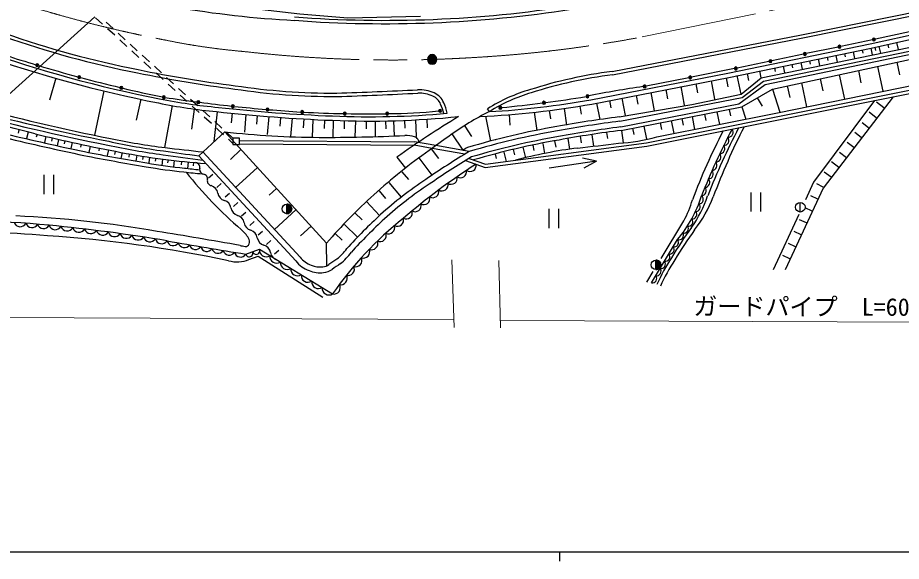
# Model space of a CAD drawing. Units: millimetres, scale not verified. Extents: x 40000 to 680000, y 20000 to 380000.
# Drawn here: x 211697 to 303508, y 204000 to 260420 of the extents above; entities that cross this region are included whole.
import ezdxf
from ezdxf.enums import TextEntityAlignment as Align

# ---------------------------------------------------------------- set-up
doc = ezdxf.new("R2010")
doc.units = ezdxf.units.MM
doc.header["$LTSCALE"] = 1000
doc.linetypes.add('CHAIN', pattern=[18.5, 12, -1.5, 3.5, -1.5])
for name, color, linetype, lineweight in [('M-BGD', 7, 'Continuous', 25), ('M-BMK', 2, 'CHAIN', 13), ('M-BMK-SRVR', 3, 'Continuous', 25), ('M-STR-HTXT', 7, 'Continuous', 13), ('M-TTL-BAND', 7, 'Continuous', 25)]:
    doc.layers.add(name, color=color, linetype=linetype, lineweight=lineweight)
doc.styles.add('ＭＳ ゴシック', font='')
doc.styles.get('ＭＳ ゴシック').set_extended_font_data('MS Gothic')

msp = doc.modelspace()

# ---------------------------------------------------------------- hatches: boundary and pattern name
at = {"layer": 'M-BGD'}
for points in [[(300812, 258157, 1), (300512, 258157, 0.41421), (300662, 258007, 0.41421)], [(297225, 257408, 1), (296925, 257408, 0.41421), (297075, 257258, 0.41421)], [(293638, 256659, 1), (293338, 256659, 0.41421), (293488, 256509, 0.41421)], [(213885, 255497, 1), (213585, 255497, 0.41421), (213735, 255347, 0.41421)], [(286464, 255161, 0.41422), (286314, 255311, 0.41422), (286164, 255161, 0.41422), (286314, 255011, 0.41422)], [(290051, 255910, 1), (289751, 255910, 0.41421), (289901, 255760, 0.41421)], [(218233, 254250, 1), (217933, 254250, 0.41421), (218083, 254100, 0.41421)], [(281727, 254222, 0.41422), (281577, 254372, 0.41422), (281427, 254222, 0.41422), (281577, 254072, 0.41422)], [(276990, 253282, 0.41422), (276840, 253432, 0.41422), (276690, 253282, 0.41421), (276840, 253132, 0.41421)], [(222618, 253138, 1), (222318, 253138, 0.41421), (222468, 252988, 0.41421)], [(227034, 252161, 1), (226734, 252161, 0.41421), (226884, 252011, 0.41421)], [(230616, 251656, 1), (230316, 251656, 0.41421), (230466, 251506, 0.41421)], [(266530, 251594, 1), (266230, 251594, 0.41421), (266380, 251444, 0.41421)], [(271047, 252262, 0.41421), (270897, 252412, 0.41421), (270747, 252262, 1)], [(234208, 251231, 1), (233908, 251231, 0.41421), (234058, 251081, 0.41421)], [(237808, 250886, 1), (237508, 250886, 0.41421), (237658, 250736, 0.41421)], [(241415, 250622, 0.41421), (241265, 250772, 0.41421), (241115, 250622, 1)], [(255731, 250752, 1), (255431, 250752, 0.41421), (255581, 250602, 0.41421)], [(261994, 251080, 1), (261694, 251080, 0.41421), (261844, 250930, 0.41421)], [(245827, 250463, 1), (245527, 250463, 0.41421), (245677, 250313, 0.41421)], [(250241, 250460, 1), (249941, 250460, 0.41421), (250091, 250310, 0.41421)], [(239665, 241077), (239665, 240077, 0.41422), (240165, 240577, 0.41422)], [(278013, 235271), (278013, 234271, 0.41422), (278513, 234771, 0.41422)]]:
    msp.add_hatch(color=256, dxfattribs=at).paths.add_polyline_path(points)
at = {"layer": 'M-BMK-SRVR'}
msp.add_hatch(color=256, dxfattribs=at).paths.add_polyline_path([(255262, 256088, 1), (254262, 256088, 1)])

# ---------------------------------------------------------------- linework, layer by layer
at = {"layer": 'M-BGD'}
for p, q in [((293149, 258643), (317221, 263503)), ((293101, 258303), (317297, 263161)), ((220522, 259739), (219783, 260413)), ((221617, 259281), (220878, 259956)), ((300285, 257703), (312498, 260393)), ((300379, 257262), (312593, 259953)), ((221778, 258593), (221039, 259267)), ((304371, 258945), (300808, 258188)), ((222872, 258135), (222134, 258810)), ((223033, 257447), (222295, 258121)), ((273450, 254833), (293149, 258643)), ((273506, 254487), (293101, 258303)), ((300515, 258126), (297222, 257438)), ((224128, 256990), (223389, 257664)), ((285484, 254669), (300285, 257703)), ((285572, 254228), (300379, 257262)), ((296928, 257377), (293635, 256689)), ((300334, 257253), (300475, 256566)), ((300334, 257253), (300483, 256567)), ((300757, 257344), (300832, 257000)), ((301179, 257436), (301330, 256742)), ((302094, 257635), (302170, 257283)), ((303008, 257834), (303164, 257120)), ((224289, 256301), (223550, 256975)), ((225384, 255844), (224645, 256518)), ((289345, 253494), (305776, 256895)), ((293341, 256628), (290047, 255940)), ((290106, 253012), (306073, 256440)), ((295788, 256321), (295859, 255975)), ((296698, 256508), (296840, 255816)), ((297608, 256694), (297678, 256349)), ((298517, 256880), (298659, 256191)), ((299426, 257066), (299496, 256722)), ((225545, 255155), (224806, 255829)), ((226639, 254698), (225901, 255372)), ((289754, 255879), (286460, 255192)), ((291229, 255387), (291372, 254689)), ((292141, 255574), (292213, 255225)), ((293054, 255761), (293197, 255065)), ((293966, 255948), (294037, 255600)), ((294877, 256134), (295019, 255441)), ((301028, 255357), (301578, 252788)), ((303031, 255787), (303307, 254498)), ((226800, 254009), (226062, 254683)), ((271258, 251897), (285484, 254669)), ((286166, 255132), (281724, 254251)), ((286854, 252491), (286460, 254410)), ((287662, 253908), (287514, 254626)), ((288947, 254189), (288804, 254890)), ((290315, 255200), (290387, 254850)), ((297057, 254504), (297597, 251978)), ((299043, 254931), (299313, 253666)), ((215652, 254127), (215004, 251843)), ((227895, 253552), (227156, 254226)), ((228056, 252863), (227317, 253537)), ((271340, 251454), (285572, 254228)), ((281430, 254192), (276987, 253311)), ((282159, 253571), (282346, 252614)), ((283735, 253880), (284110, 251967)), ((285311, 254189), (285498, 253233)), ((286635, 251479), (289345, 253494)), ((290632, 250551), (305067, 253499)), ((293119, 253659), (293651, 251174)), ((295088, 254082), (295354, 252839)), ((220654, 252813), (219688, 248226)), ((229151, 252406), (228412, 253080)), ((277469, 252653), (277840, 250759)), ((279025, 252958), (279212, 252005)), ((280582, 253263), (280957, 251346)), ((281727, 251423), (286854, 252491)), ((286935, 251162), (290106, 253012)), ((290106, 253012), (290882, 250603)), ((291652, 253344), (291913, 252121)), ((224477, 251947), (224025, 249801)), ((229312, 251717), (228573, 252391)), ((230406, 251260), (229668, 251934)), ((273373, 251051), (273223, 251821)), ((273468, 251870), (273468, 251869)), ((274266, 249670), (286954, 252152)), ((274454, 252063), (274804, 250276)), ((275962, 252358), (276142, 251438)), ((288539, 252098), (289046, 251222)), ((301683, 251058), (300938, 251637)), ((227003, 246937), (227777, 251292)), ((229804, 248853), (230083, 250933)), ((230567, 250571), (229829, 251245)), ((231662, 250114), (230924, 250788)), ((232107, 247559), (232453, 250665)), ((260713, 250668), (260526, 250963)), ((266909, 250782), (267041, 249912)), ((268468, 250993), (268728, 249275)), ((270292, 250397), (270152, 251252)), ((272220, 249855), (271888, 251561)), ((274195, 250116), (281727, 251423)), ((274360, 249077), (286635, 251479)), ((274416, 248721), (286935, 251162)), ((284341, 250656), (284599, 249336)), ((285617, 250905), (285745, 250249)), ((286935, 251162), (287339, 249892)), ((231823, 249425), (231084, 250099)), ((233906, 249506), (234007, 250499)), ((235390, 250364), (235247, 248525)), ((236584, 250257), (236515, 249366)), ((237779, 250158), (237635, 248306)), ((238991, 250067), (238921, 249164)), ((240204, 249985), (240057, 248087)), ((241434, 249911), (241363, 249006)), ((242319, 248008), (242413, 249858)), ((243573, 249803), (243552, 248933)), ((244482, 249766), (244440, 248031)), ((245631, 249727), (245611, 248901)), ((251896, 249764), (251932, 248943)), ((253034, 249816), (253109, 248079)), ((254209, 249885), (254247, 249004)), ((260310, 250195), (260818, 247614)), ((262869, 249274), (262783, 250358)), ((265346, 250599), (265632, 248706)), ((278108, 248044), (290632, 250551)), ((279907, 248404), (279646, 249740)), ((280872, 249273), (280739, 249954)), ((281773, 250155), (282034, 248817)), ((283057, 250406), (283187, 249741)), ((287147, 249854), (287148, 249851)), ((287594, 249943), (287595, 249942)), ((300883, 250043), (300161, 250604)), ((232918, 248968), (232179, 249642)), ((233079, 248279), (232340, 248954)), ((246780, 249701), (246740, 248027)), ((247908, 249691), (247889, 248876)), ((248891, 248079), (248879, 249692)), ((249897, 249705), (249933, 248891)), ((250758, 249725), (250826, 248148)), ((258167, 249164), (258837, 248094)), ((275592, 248950), (275721, 248288)), ((276760, 249178), (277028, 247805)), ((278468, 249511), (278601, 248830)), ((300110, 249006), (299454, 249516)), ((211832, 248786), (211748, 248441)), ((212775, 248551), (212611, 247871)), ((213705, 248319), (213628, 248003)), ((214637, 248098), (214481, 247451)), ((215238, 247616), (215313, 247940)), ((230510, 246086), (233204, 248571)), ((243792, 237015), (233204, 248571)), ((234065, 247921), (233435, 248496)), ((257985, 246674), (256840, 248349)), ((269074, 246782), (268876, 247891)), ((270280, 247449), (270171, 248113)), ((271339, 248266), (271515, 247078)), ((272882, 248494), (272974, 247872)), ((274424, 248722), (274614, 247439)), ((299338, 247969), (298660, 248496)), ((215834, 247125), (215984, 247787)), ((216570, 247314), (216642, 247639)), ((217358, 247480), (217225, 246836)), ((218293, 247278), (218229, 246970)), ((219229, 247080), (219097, 246440)), ((234065, 247380), (233596, 247808)), ((234744, 247686), (252925, 247542)), ((234744, 247336), (252890, 247192)), ((254760, 246858), (252890, 247192)), ((255145, 247145), (252925, 247542)), ((253269, 247812), (253389, 247528)), ((258619, 246524), (255145, 247145)), ((261293, 247738), (261312, 247708)), ((264173, 246979), (264452, 245889)), ((265208, 247178), (265315, 246622)), ((266244, 247378), (266445, 246330)), ((267635, 246996), (267519, 247648)), ((298563, 246935), (297866, 247477)), ((220180, 246884), (220121, 246593)), ((221133, 246693), (221012, 246106)), ((221806, 246220), (221870, 246549)), ((222460, 245802), (222576, 246413)), ((223274, 245950), (223332, 246274)), ((224004, 245533), (224106, 246140)), ((230510, 246086), (240580, 235168)), ((230951, 246493), (241037, 235559)), ((233796, 245716), (234896, 246724)), ((255463, 245803), (254702, 246815)), ((258159, 246251), (254760, 246858)), ((254765, 246858), (254765, 246857)), ((261317, 246247), (261428, 245813)), ((262200, 246473), (262450, 245499)), ((263186, 246726), (263321, 246200)), ((297798, 245892), (297097, 246437)), ((224710, 245691), (224764, 246033)), ((225404, 245934), (225315, 245354)), ((226034, 245517), (226079, 245837)), ((226693, 245094), (226778, 245742)), ((227315, 245345), (227355, 245669)), ((227946, 245598), (227888, 244944)), ((228733, 245165), (228768, 245509)), ((229382, 244772), (229445, 245442)), ((229964, 245042), (229994, 245392)), ((251104, 245956), (251993, 244816)), ((254747, 244065), (253418, 245890)), ((271845, 245513), (266917, 244816)), ((271845, 245513), (270377, 245824)), ((271845, 245513), (270521, 244808)), ((297004, 244872), (296264, 245448)), ((234306, 242752), (236605, 244859)), ((251617, 244433), (252303, 243611)), ((296211, 243852), (295501, 244404)), ((214429, 244097), (214429, 242097)), ((215429, 244097), (215429, 242097)), ((231533, 243792), (231986, 244185)), ((250269, 243308), (251544, 241779)), ((232391, 242805), (232844, 243199)), ((237813, 241992), (238584, 242699)), ((249254, 242461), (249915, 241668)), ((294711, 243205), (295348, 242870)), ((233248, 241819), (233701, 242213)), ((287886, 242294), (287886, 240294)), ((288886, 242294), (288886, 240294)), ((294834, 241593), (294111, 241933)), ((234106, 240833), (234559, 241227)), ((239665, 240077), (239665, 241077)), ((239665, 240577), (239666, 240577)), ((249306, 239892), (247950, 241346)), ((266899, 240572), (266899, 238572)), ((267899, 240572), (267899, 238572)), ((293005, 240251), (293005, 241251)), ((293005, 240751), (293005, 240752)), ((294251, 240354), (293528, 240694)), ((234963, 239847), (235416, 240240)), ((240610, 240488), (238381, 238446)), ((247476, 239434), (246737, 240180)), ((292852, 239996), (290206, 234262)), ((235821, 238860), (236274, 239254)), ((242186, 238768), (241099, 237773)), ((245641, 238965), (246998, 237634)), ((278556, 235433), (280915, 239346)), ((293668, 239115), (292945, 239455)), ((236678, 237874), (237131, 238268)), ((244701, 238007), (245404, 237317)), ((293085, 237876), (292362, 238217)), ((237536, 236888), (237989, 237282)), ((243761, 237049), (243793, 237017)), ((243761, 237049), (243781, 234661)), ((277538, 232890), (280267, 237397)), ((292502, 236637), (291779, 236978)), ((235388, 235881), (236815, 236381)), ((236815, 236381), (244419, 231756)), ((238393, 235902), (238846, 236295)), ((235730, 235328), (236686, 235661)), ((236686, 235661), (243388, 231408)), ((278013, 234271), (278013, 235271)), ((291919, 235398), (291196, 235739)), ((278013, 234771), (278014, 234772)), ((277067, 232962), (277733, 234066))]:
    msp.add_line(p, q, dxfattribs=at)
for points in [[(215589, 265411), (228752, 262222), (241007, 260817), (245987, 260404), (253566, 260574)], [(286854, 252491), (288947, 254189), (305630, 257588), (317002, 260011), (318263, 260219)], [(286954, 252152), (289198, 253822), (305704, 257237), (318320, 259938)], [(258218, 245586), (260277, 244859), (277072, 247074), (316681, 255020), (318129, 255246), (319577, 255347), (322030, 255029)], [(258607, 245820), (260314, 245217), (277014, 247419), (316620, 255365), (318090, 255594), (319587, 255698), (321433, 255459)], [(302655, 252206), (295400, 242735), (291435, 234238)], [(300704, 251815), (294394, 243339), (293545, 241500)]]:
    msp.add_lwpolyline(points, dxfattribs=at)
for points in [[(300812, 258157, 1), (300512, 258157, 0.41421), (300662, 258007, 0.41421)], [(297225, 257408, 1), (296925, 257408, 0.41421), (297075, 257258, 0.41421)], [(293638, 256659, 1), (293338, 256659, 0.41421), (293488, 256509, 0.41421)], [(213885, 255497, 1), (213585, 255497, 0.41421), (213735, 255347, 0.41421)], [(286464, 255161, 0.41422), (286314, 255311, 0.41422), (286164, 255161, 0.41422), (286314, 255011, 0.41422)], [(290051, 255910, 1), (289751, 255910, 0.41421), (289901, 255760, 0.41421)], [(218233, 254250, 1), (217933, 254250, 0.41421), (218083, 254100, 0.41421)], [(281727, 254222, 0.41422), (281577, 254372, 0.41422), (281427, 254222, 0.41422), (281577, 254072, 0.41422)], [(276990, 253282, 0.41422), (276840, 253432, 0.41422), (276690, 253282, 0.41421), (276840, 253132, 0.41421)], [(222618, 253138, 1), (222318, 253138, 0.41421), (222468, 252988, 0.41421)], [(227034, 252161, 1), (226734, 252161, 0.41421), (226884, 252011, 0.41421)], [(230616, 251656, 1), (230316, 251656, 0.41421), (230466, 251506, 0.41421)], [(266530, 251594, 1), (266230, 251594, 0.41421), (266380, 251444, 0.41421)], [(271047, 252262, 0.41421), (270897, 252412, 0.41421), (270747, 252262, 1)], [(234208, 251231, 1), (233908, 251231, 0.41421), (234058, 251081, 0.41421)], [(237808, 250886, 1), (237508, 250886, 0.41421), (237658, 250736, 0.41421)], [(241415, 250622, 0.41421), (241265, 250772, 0.41421), (241115, 250622, 1)], [(255731, 250752, 1), (255431, 250752, 0.41421), (255581, 250602, 0.41421)], [(261994, 251080, 1), (261694, 251080, 0.41421), (261844, 250930, 0.41421)], [(245827, 250463, 1), (245527, 250463, 0.41421), (245677, 250313, 0.41421)], [(250241, 250460, 1), (249941, 250460, 0.41421), (250091, 250310, 0.41421)], [(239665, 241077), (239665, 240077, 0.41422), (240165, 240577, 0.41422)], [(278013, 235271), (278013, 234271, 0.41422), (278513, 234771, 0.41422)]]:
    msp.add_lwpolyline(points, format="xyb", close=True, dxfattribs=at)
msp.add_lwpolyline([(234744, 247269), (234744, 247921), (234065, 247921), (234065, 247269)], close=True, dxfattribs=at)
for centre in [(239665, 240577), (293005, 240751), (278013, 234771)]:
    msp.add_circle(centre, 500, dxfattribs=at)
for centre, radius, start, end in [((245589, 361411), 101396, 253.01193, 267.09543), ((249816, 384846), 125051, 265.70504, 278.93411), ((249816, 384846), 124701, 265.70309, 278.93374), ((242472, 349312), 96375, 250.43952, 259.04482), ((242472, 349312), 96025, 250.43661, 259.04635), ((252065, 382573), 133507, 250.6415, 258.89223), ((252065, 382573), 133057, 250.64117, 258.89158), ((245504, 363211), 112302, 251.83493, 253.49051), ((256489, 396437), 147282, 253.18332, 254.82644), ((249486, 376004), 123927, 258.20638, 262.94073), ((249486, 376004), 123577, 258.20519, 262.94289), ((279315, 208199), 47002, 97.16817, 107.77803), ((279315, 208199), 46652, 97.15305, 107.78496), ((256489, 396437), 147282, 254.94314, 256.58626), ((256489, 396437), 147282, 256.70296, 258.34607), ((244657, 321971), 69735, 261.42178, 270.16134), ((244657, 321971), 69385, 261.41795, 270.1569), ((227296, 774295), 522004, 271.92686, 272.85047), ((227296, 774295), 522354, 271.92626, 272.85004), ((253369, 248850), 4088, 66.71111, 91.60701), ((253369, 248850), 3738, 66.77704, 91.55011), ((254176, 250843), 1940, 22.82391, 65.34028), ((269621, 236647), 16962, 105.93842, 122.42894), ((269621, 236647), 16612, 105.9191, 122.42894), ((287187, 175188), 78777, 97.65619, 101.82497), ((237387, 305364), 54919, 258.40036, 264.72519), ((237346, 305373), 54469, 258.43806, 264.95476), ((251285, 412261), 161949, 261.38747, 262.56094), ((251285, 412261), 161949, 262.66707, 263.84054), ((254176, 250843), 1590, 22.61709, 65.19353), ((251326, 249455), 5109, 11.79893, 24.76486), ((255635, 340083), 89559, 273.25033, 280.04576), ((248914, 385345), 134886, 275.56454, 277.37646), ((248914, 385345), 134886, 277.50389, 279.3158), ((261826, 455744), 212487, 254.71152, 258.94223), ((261826, 455744), 212087, 254.75544, 258.94345), ((262411, 455428), 211567, 254.73128, 258.8077), ((250813, 415470), 165824, 263.60318, 267.78329), ((250928, 415465), 165374, 263.62189, 267.74488), ((251285, 412261), 161949, 263.94668, 265.12015), ((251285, 412261), 161949, 265.22628, 266.39975), ((249633, 310919), 60460, 270.57571, 275.50309), ((251326, 249455), 4759, 12.3039, 24.83853), ((270246, 230843), 21997, 115.68005, 122.01175), ((255635, 340083), 90009, 272.61077, 280.04822), ((44571, -422158), 691479, 75.85744, 76.60125), ((247961, 374987), 124544, 266.98691, 268.87981), ((248220, 341700), 92010, 267.62007, 275.79553), ((248220, 341700), 91560, 267.62164, 275.07961), ((247961, 374987), 124544, 269.01783, 270.91073), ((315463, 154861), 111537, 121.30399, 125.24119), ((286951, 146094), 104801, 96.99139, 100.5795), ((289519, 200533), 57915, 122.28401, 127.26355), ((280968, 171642), 78599, 99.7114, 106.65824), ((286951, 146094), 104349, 96.98255, 100.58138), ((286951, 146094), 103749, 96.97074, 100.5839), ((340999, 219439), 62432, 151.89436, 158.89387), ((350696, 215543), 72292, 152.44388, 158.6033), ((351257, 216544), 71882, 153.06961, 159.40022), ((285502, 248536), 530, 268.2774, 36.38626), ((289902, 583260), 344599, 256.6656, 258.05205), ((289902, 583260), 344199, 256.66506, 258.0516), ((257924, 432563), 189477, 256.44767, 259.19811), ((243492, 341130), 93129, 263.65764, 269.71537), ((243719, 419009), 171009, 269.76886, 272.74592), ((252054, 245460), 2741, 71.22843, 92.97309), ((252825, 247553), 514, 30.26674, 77.53669), ((280968, 171642), 78147, 99.70889, 106.61811), ((280968, 171642), 77547, 99.70552, 106.56409), ((286951, 146094), 103389, 96.9636, 100.58543), ((272747, 268190), 20847, 273.80523, 284.90073), ((341066, 219389), 63252, 152.43161, 159.52562), ((285064, 247685), 530, 269.15234, 37.2612), ((236190, 316224), 70658, 257.64494, 262.36874), ((236190, 316224), 70258, 257.64125, 262.36958), ((235691, 316132), 69738, 258.12983, 262.85467), ((280968, 171642), 77187, 99.70347, 106.48176), ((215171, 731973), 488157, 276.43389, 276.93707), ((284639, 246828), 530, 270.02728, 38.13614), ((258953, 450818), 208639, 258.83748, 260.64973), ((258953, 450818), 208239, 258.83823, 260.65043), ((236468, 319873), 74762, 259.16434, 265.99039), ((366895, 1252270), 1015786, 262.07301, 262.30807), ((366895, 1252270), 1015386, 262.07295, 262.2808), ((342336, 1255228), 1014866, 263.47534, 263.6989), ((285623, 201684), 54693, 124.74476, 132.45467), ((293493, 187339), 68696, 120.50821, 124.97499), ((293493, 187339), 69148, 120.46257, 120.94278), ((276065, 198184), 49098, 97.24577, 104.91649), ((284227, 245964), 530, 270.90222, 39.01108), ((233415, 291987), 47373, 259.92002, 264.67839), ((230118, 244879), 504, 348.36995, 79.18456), ((294788, 189606), 65953, 122.53421, 130.71041), ((293493, 187339), 68096, 120.56969, 124.98268), ((258696, 245087), 634, 234.96267, 11.12778), ((283829, 245094), 530, 271.77716, 39.88601), ((233415, 291987), 47773, 259.92308, 264.66868), ((234410, 284975), 40916, 262.36871, 265.0204), ((234410, 284975), 40516, 262.35736, 264.60827), ((262306, 270401), 42096, 218.16054, 229.40109), ((231104, 244676), 504, 168.36995, 259.18456), ((257712, 244434), 634, 235.98469, 12.14981), ((283444, 244218), 530, 272.6521, 40.76095), ((230916, 243687), 504, 348.36995, 79.18456), ((231902, 243484), 504, 168.36995, 259.18456), ((274874, 211943), 37880, 123.23083, 132.24945), ((256740, 243764), 634, 237.00672, 13.17183), ((283072, 243336), 530, 273.52703, 41.63589), ((231542, 242065), 962, 9.09725, 73.96069), ((274874, 211943), 37280, 123.21682, 132.24832), ((254832, 242372), 634, 239.05077, 15.21588), ((255780, 243077), 634, 238.02874, 14.19386), ((282714, 242449), 530, 274.40197, 42.51083), ((233441, 242369), 962, 189.09725, 253.96069), ((285161, 201460), 54550, 131.93736, 139.32184), ((253898, 241651), 634, 240.07279, 16.23791), ((270267, 245843), 13089, 319.81652, 342.56189), ((270072, 245087), 12269, 332.10112, 343.06952), ((272076, 245696), 11925, 323.82251, 341.5225), ((272408, 246129), 12335, 321.29351, 339.62555), ((282469, 241562), 459, 269.95548, 51.37741), ((232909, 240520), 962, 9.09725, 73.96069), ((234809, 240825), 962, 189.09725, 253.96069), ((252976, 240914), 634, 241.09482, 17.25993), ((282159, 240765), 459, 266.16459, 47.58651), ((206054, 121657), 118311, 80.20631, 87.36063), ((234277, 238976), 962, 9.09725, 73.96069), ((283429, 202709), 50467, 132.39017, 138.04267), ((252067, 240160), 634, 242.11685, 18.28196), ((281797, 239989), 459, 262.37369, 43.79562), ((206448, 154474), 84830, 84.23836, 94.9122), ((211953, 239390), 663, 199.88067, 332.70137), ((213169, 239302), 663, 199.05961, 331.8803), ((214384, 239197), 663, 198.23854, 331.05924), ((215607, 239094), 679, 198.69345, 329.99221), ((198537, 66765), 172893, 80.44922, 84.54776), ((216839, 238967), 679, 198.28359, 329.58235), ((236176, 239280), 962, 189.09725, 253.96069), ((274857, 210592), 37073, 128.51536, 145.18839), ((283429, 202709), 49867, 132.39102, 138.01105), ((250225, 238635), 652, 244.49753, 18.09087), ((251145, 239417), 652, 242.64497, 16.23831), ((280924, 238519), 459, 254.7919, 36.21383), ((281385, 239240), 459, 258.58279, 40.00472), ((202768, 91540), 146747, 85.30447, 90.23318), ((205582, 101493), 136612, 78.15913, 86.13906), ((218071, 238832), 679, 197.87374, 329.1725), ((219301, 238688), 679, 197.46389, 328.76265), ((220530, 238535), 679, 197.05403, 328.35279), ((221758, 238373), 679, 196.64418, 327.94294), ((222985, 238202), 679, 196.23433, 327.53308), ((224211, 238023), 679, 195.82447, 327.12323), ((150145, -235169), 479479, 79.83023, 80.87569), ((232561, 235623), 3668, 31.50048, 50.13735), ((235645, 237432), 962, 9.09725, 73.96069), ((249332, 237824), 652, 246.35009, 19.94343), ((317016, 213147), 43564, 144.15708, 149.11984), ((317016, 213147), 43153, 144.15865, 149.13085), ((280416, 237831), 459, 251.001, 32.42293), ((225436, 237835), 679, 195.41462, 326.71338), ((226659, 237638), 679, 195.00476, 326.30352), ((385487, 1148595), 924974, 260.14815, 260.66109), ((227847, 237394), 637, 192.02169, 328.34788), ((229012, 237194), 637, 192.09497, 328.42116), ((235394, 237036), 359, 258.00761, 344.28956), ((234980, 237177), 796, 342.5802, 27.09297), ((237544, 237736), 962, 189.09725, 253.96069), ((248465, 236985), 652, 248.20265, 21.79598), ((279893, 237110), 471, 260.12327, 37.48388), ((230178, 236994), 637, 192.16824, 328.49444), ((231344, 236796), 637, 192.24152, 328.56771), ((232510, 236600), 637, 192.3148, 328.64099), ((233677, 236405), 637, 192.38808, 328.71427), ((234843, 236212), 637, 192.46135, 328.78755), ((238612, 256377), 19966, 259.00695, 260.50788), ((235752, 235986), 379, 196.03155, 22.52065), ((236466, 236236), 379, 196.03155, 22.52065), ((237517, 236311), 705, 174.33064, 303.053), ((237013, 235887), 962, 9.09725, 73.96069), ((238912, 236191), 962, 189.09725, 253.96069), ((241068, 240034), 6015, 309.24785, 323.43927), ((241068, 240034), 6615, 308.98753, 323.18782), ((247625, 236118), 652, 250.05521, 23.64854), ((279438, 236359), 471, 260.12327, 37.48388), ((234484, 238318), 3240, 254.41573, 292.61423), ((238603, 235650), 705, 174.33064, 303.053), ((239689, 234990), 705, 174.33064, 303.053), ((243010, 237113), 3112, 218.6668, 250.71471), ((243010, 237113), 2512, 218.21203, 251.019), ((261643, 210204), 30246, 123.67203, 125.60074), ((246814, 235224), 652, 251.90776, 25.5011), ((296642, 224376), 20332, 146.81055, 155.78927), ((278528, 234857), 471, 260.12327, 37.48388), ((296642, 224376), 19921, 146.78684, 155.78927), ((278983, 235608), 471, 260.12327, 37.48388), ((240776, 234329), 705, 174.33064, 303.053), ((243173, 237146), 3200, 248.16326, 275.50227), ((243173, 237146), 2600, 247.86835, 275.19541), ((243175, 236106), 1567, 278.56656, 303.33059), ((243175, 236106), 2167, 278.0861, 303.67194), ((261643, 210204), 29646, 123.61719, 125.62174), ((246032, 234305), 652, 253.76032, 27.35366), ((278073, 234105), 471, 260.12327, 37.48388), ((241862, 233668), 705, 174.33064, 303.053), ((245281, 233361), 652, 255.61288, 29.20622), ((277619, 233354), 471, 260.12327, 37.48388), ((242948, 233008), 705, 174.33064, 303.053), ((244034, 232347), 705, 174.33064, 303.053), ((244560, 232393), 652, 257.46544, 31.05878)]:
    msp.add_arc(centre, radius, start, end, dxfattribs=at)
at = {"layer": 'M-BMK'}
msp.add_line((276595, 258425), (353415, 274162), dxfattribs=at)
for centre, radius, start, end in [((251133, 384814), 128988, 252.78321, 259.2339), ((241067, 325981), 69319, 258.32334, 265.14048), ((251353, 392272), 136207, 273.26911, 280.67989), ((250710, 392838), 136810, 263.4882, 271.48796), ((250710, 392838), 136810, 271.90676, 273.52443)]:
    msp.add_arc(centre, radius, start, end, dxfattribs=at)
at = {"layer": 'M-BMK-SRVR'}
msp.add_lwpolyline([(255262, 256088, 1), (254262, 256088, 1)], format="xyb", close=True, dxfattribs=at)
at = {"layer": 'M-STR-HTXT'}
for p, q in [((256798, 235283), (257053, 228250)), ((261693, 235210), (261863, 228238)), ((165166, 229479), (257023, 229085)), ((261845, 228980), (326954, 228739))]:
    msp.add_line(p, q, dxfattribs=at)
msp.add_lwpolyline([(219714, 260499), (194892, 238135), (161142, 238135)], dxfattribs=at)
at = {"layer": 'M-TTL-BAND'}
for p, q in [((40000, 205000), (579000, 205000)), ((268000, 205000), (268000, 204000))]:
    msp.add_line(p, q, dxfattribs=at)

# ---------------------------------------------------------------- texts
at = {"layer": 'M-STR-HTXT', "style": 'ＭＳ ゴシック'}
msp.add_text('ガードパイプ\u3000L=60.0', height=1833, rotation=359.788, dxfattribs=at).set_placement((294376, 228959), align=Align.BOTTOM_CENTER)

doc.saveas('drawing.dxf')
